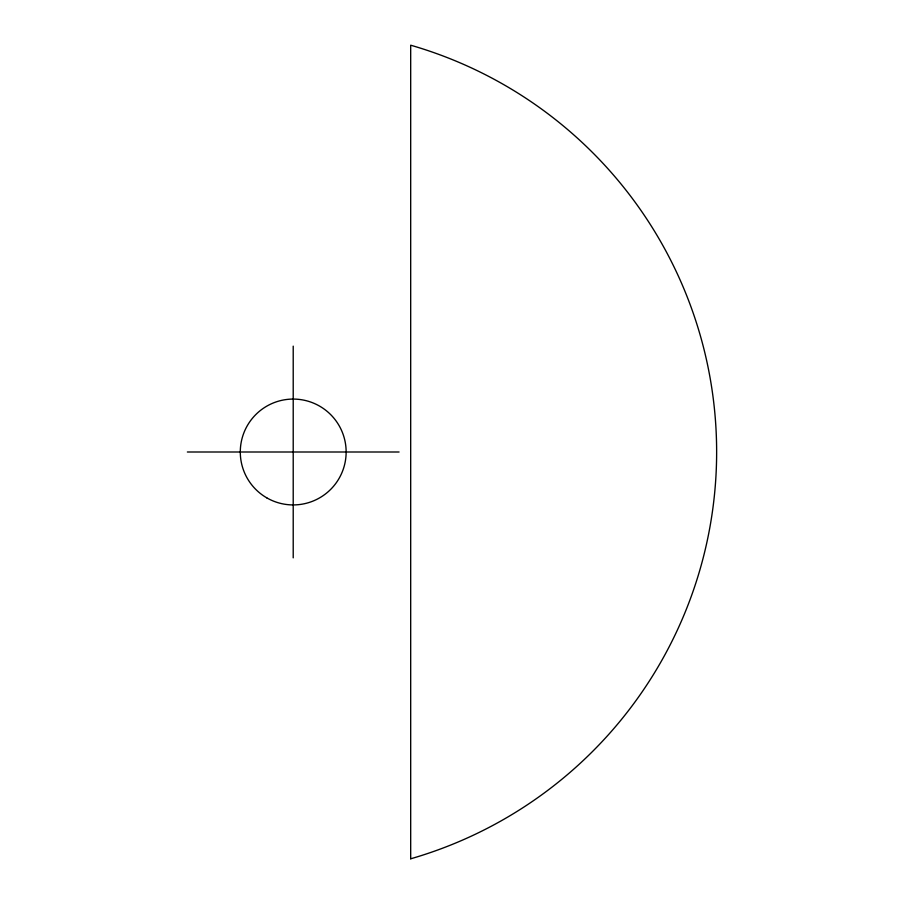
<?xml version="1.0" encoding="UTF-8"?>
<svg xmlns="http://www.w3.org/2000/svg" width="904" height="904" viewBox="0 0 904 904"><rect width="100%" height="100%" fill="white"/><g stroke="black" fill="none" stroke-linecap="round" stroke-linejoin="round"><path stroke-width="1.36" d="M187.365 452L399.071 452M293.212 346.142L293.212 557.858M410.687 858.8L410.687 45.2A423.422 423.422 0 0 1 410.687 858.8M266.748 497.833A52.929 52.929 0 0 0 346.142 452A52.929 52.929 0 0 0 266.748 406.167A52.929 52.929 0 0 0 266.748 497.833"/></g></svg>
